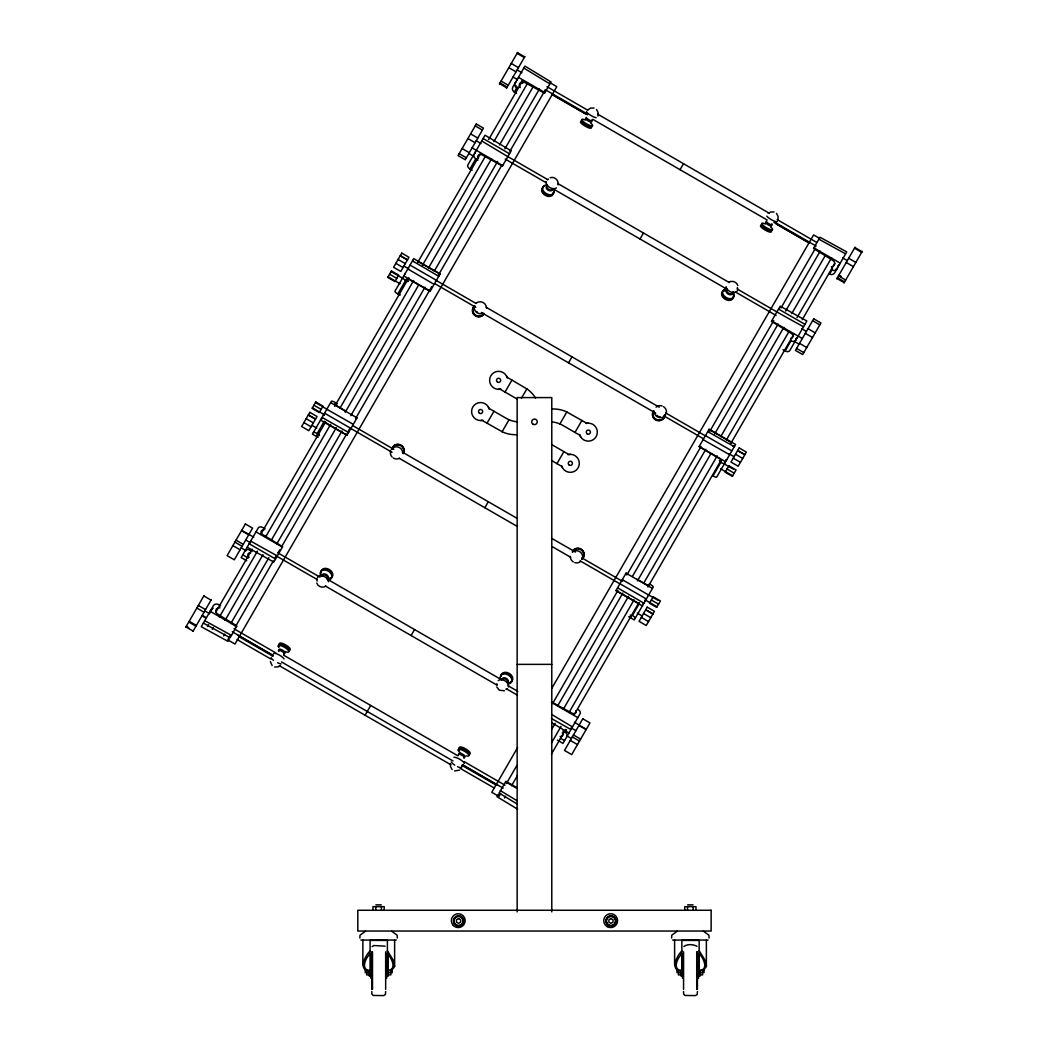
<?xml version="1.0" encoding="UTF-8"?>
<svg xmlns="http://www.w3.org/2000/svg" width="1048" height="1048" viewBox="0 0 1048 1048"><rect width="100%" height="100%" fill="white"/><g stroke="black" fill="none" stroke-linecap="round" stroke-linejoin="round"><path stroke-width="1.5" d="M450.378 763.795L450.522 766.599L452.12 769.52M558.047 184.92C559.16 180.492 554.497 176.077 550.135 177.728M272.546 656.375L272.821 655.131M597.963 116.066L598.094 112.477L596.509 109.49M777.957 219.988L778.101 216.386L776.503 213.399M394.624 940.056L394.624 966.466L392.044 969.911L387.393 971.103L387.393 940.41L370.075 940.41L370.075 971.116C357.499 970.723 365.018 955.973 370.075 950.916M706.378 940.056L706.378 966.466L703.798 969.911L699.16 971.103L699.16 940.41L681.842 940.41L681.842 971.116C669.253 970.723 676.785 955.973 681.842 950.916M397.323 938.039L397.153 935.183L391.638 931.187M709.077 938.039L708.92 935.183L703.405 931.187M185.758 627.241L203.98 595.683M499.411 83.971L517.633 52.4M192.95 631.394L211.172 599.836M506.616 88.124L524.838 56.553M313.378 432.523A3.812 1.087 30 0 1 317.216 433.492L324.33 421.165M399.982 295.222L397.781 293.951L406.441 278.951M472.137 170.248L469.936 168.977L475.962 158.523M516.546 93.324L514.345 92.054L517.293 86.945M207.478 626.547L208.552 624.7M215.665 612.373L252.123 549.231M260.638 534.48L325.679 421.82M334.639 406.31L408.825 277.812M417.654 262.511L480.639 153.427M488.656 139.541L522.69 80.591M212.286 629.324L213.347 627.477M219.386 617.023L257.454 551.091M265.432 537.257L330.618 424.361M340.246 407.672L413.619 280.589M422.462 265.288L485.447 156.191M493.857 141.624L527.485 83.368M225.084 620.311L262.983 554.667M271.157 540.506L336.316 427.649M345.237 412.191L418.715 284.938M428.514 267.961L491.564 158.746M499.555 144.912L533.196 86.657M223.683 635.9L224.744 634.053M230.783 623.599L268.851 557.667M276.829 543.833L342.015 430.938M350.831 415.663L425.016 287.165M434.213 271.249L497.643 161.392M504.848 148.895L539.406 89.054M230.455 635.258L227.783 639.883L234.988 644.035L556.802 86.63L549.597 82.478M235.25 626.966L273.358 560.955M274.969 558.165L276.58 555.375M278.192 552.584L279.803 549.794M281.414 547.004L346.705 433.898M348.316 431.108L349.927 428.318M355.573 418.558L431.724 286.654M438.208 275.428L501.756 165.348M509.839 151.357L545.039 90.377M229.119 639.411L227.992 641.376L201.268 626.704L213.32 605.823A3.812 3.655 30 0 1 218.442 604.565L220.643 605.836M357.119 417.707L346.94 435.352L320.544 420.117M487.019 423.248L493.949 411.248M505.031 392.044L511.961 380.044M502.097 431.763L509.04 419.737M521.485 398.201L526.882 388.847M365.071 715.234L370.717 705.461M411.091 635.533L414.55 629.547M484.87 507.73L488.329 501.756M568.54 362.818L571.998 356.844M640.027 238.996L643.485 233.01M680.047 169.684L683.506 163.711M559.894 423.942L566.837 411.916M556.973 463.635L563.903 451.636M574.985 432.431L581.915 420.431M517.581 747.604L491.774 792.301L498.979 796.454L500.734 793.402M551.851 688.248L813.589 234.896L819.588 238.355M498.35 794.358L497.001 796.69L517.581 809.174M626.128 573.02L615.949 590.666L642.345 605.914M506.433 783.537L516.926 765.368M552.597 703.575L617.901 590.469M626.822 575.011L701.02 446.514M709.85 431.213L773.751 320.531M781.022 307.929L815.475 248.271M504.468 798.026L505.542 796.166M511.581 785.712L517.411 775.625M557.628 705.946L622.813 593.063M632.442 576.374L705.815 449.291M714.644 433.99L778.061 324.146M785.646 311.02L820.191 251.179M551.903 729.028L555.178 723.356M563.352 709.195L628.512 596.351M637.433 580.893L710.911 453.627M720.71 436.662L783.76 327.435M791.751 313.614L825.379 255.345M551.458 742.966L561.047 726.369M569.025 712.535L634.066 599.875M643.839 582.95L717.212 455.867M726.408 439.95L789.039 331.469M797.043 317.596L831.588 257.756M551.405 754.128L565.671 729.421M574.631 713.924L638.874 602.639M647.939 586.946L721.207 460.033M730.849 443.343L793.834 334.247M802.244 319.666L834.758 263.362M566.955 736.495A3.812 2.764 30 0 0 565.042 732.198L566.47 729.709M639.542 603.15L632.429 615.477A3.812 1.087 30 0 1 635.18 618.32M720.932 462.181L712.994 475.936A3.812 0.891 30 0 0 716.727 477.076L735.565 444.457L709.155 429.221L699.095 446.644L718.797 458.251A3.458 0.983 30 0 1 721.325 460.557A3.458 0.983 30 0 1 719.386 460.701M782.948 349.691L785.149 350.962L791.175 340.508M832.505 268.93L829.558 274.039A3.812 3.655 30 0 0 834.68 272.781L846.732 251.9L820.008 237.228L813.51 248.481L832.977 260.493A3.458 3.367 30 0 1 833.042 266.362M836.828 278.768L855.05 247.197M844.02 282.921L862.242 251.363M372.092 946.58L373.887 945.532L385.061 946.148M683.846 946.58C687.016 943.816 693.553 944.196 696.999 946.344M370.075 953.85C365.647 957.99 360.054 969.78 370.075 970.736M681.842 953.85C677.414 957.99 671.82 969.78 681.842 970.736M587.601 109.922L590.718 108.101L594.046 108.023M463.164 765.21L461.474 766.442M280.432 665.532L278.008 666.895L274.615 667M365.529 931.187L360.014 935.183L359.844 938.039M677.283 931.187L671.768 935.183L671.611 938.039M768.21 213.294L770.712 212.024L774.04 211.945M459.483 770.162L454.622 770.922M325.954 586.146C322.797 588.347 317.885 586.788 316.771 583.042M728.635 282.357C731.805 280.17 736.77 281.702 737.805 285.501M504.455 690.789L499.293 690.187L496.765 686.964M387.393 970.723C397.441 969.793 391.782 958.003 387.393 953.785M699.16 970.723C709.208 969.793 703.535 958.003 699.16 953.785M480.809 420.536L482.014 420.353L502.87 432.117A32.632 32.632 0 0 0 516.363 434.724M588.125 423.13L586.919 423.327L566.064 411.563A32.632 32.632 0 0 0 552.571 408.956M498.403 389.345L500.04 389.162L517.345 399.157M570.531 454.334L568.894 454.518L551.589 444.522M517.149 664.366L551.785 664.366M375.878 904.856L381.289 904.856M687.645 904.856L693.055 904.856M360.839 940.056L396.314 940.056M672.606 940.056L708.081 940.056M369.381 953.929L370.769 953.929L370.769 978.216M681.148 953.929L682.536 953.929L682.536 978.216M699.854 953.929L698.466 953.929L698.466 978.216M369.381 971.103L370.769 971.103M386.699 971.103L388.088 971.103M681.148 971.103L682.536 971.103M698.466 971.103L699.854 971.103M366.617 972.74L369.381 972.74M388.088 972.74L390.865 972.74M678.37 972.74L681.148 972.74M699.854 972.74L702.619 972.74M370.769 974.837L366.617 974.902L366.617 969.859M386.699 974.837L390.865 974.902L390.865 969.859M682.536 974.837L678.37 974.902L678.37 969.859M698.466 974.837L702.619 974.902L702.619 969.859M386.699 975.099L388.088 975.099M369.381 975.767L370.769 975.767M386.699 975.767L388.088 975.609M681.148 975.609L682.536 975.767M698.466 975.609L699.854 975.767M370.769 976.042L369.381 976.042L369.381 969.859M386.699 976.094L388.088 976.094L388.088 953.929L386.699 953.929L386.699 978.216M682.536 976.042L681.148 976.094L681.148 969.859M698.466 976.042L699.854 976.094L699.854 969.859M483.115 138.519L509.524 153.755M570.964 729.565L551.392 718.47M778.533 309.068L804.93 324.317M818.881 239.193L845.605 253.865M275.545 559.003L249.149 543.768M410.043 265.079L436.453 280.327M204.74 620.691L231.464 635.376M203.351 623.075L230.075 637.76L236.9 625.957L217.434 613.945A3.458 3.327 30 0 1 219.923 607.84M776.856 311.963L803.502 326.779M637.092 579.347L646.013 584.312A3.458 0.812 30 0 0 649.039 585.478A3.458 0.812 30 0 0 648.83 584.352M646.354 598.984L619.944 583.736M250.682 541.122L277.314 555.964M247.158 547.213L273.79 562.056L282.659 546.689L263.1 534.847A3.458 2.384 30 0 1 261.083 531.65A3.458 2.384 30 0 1 263.821 530.131M246.765 560.732L241.158 557.601L258.28 527.943A3.812 2.62 30 0 1 262.891 527.576L265.092 528.847M705.461 435.641L731.858 450.876M350.936 428.422L324.539 413.187M707.78 431.606L734.281 446.684M703.129 439.662L729.631 454.74M326.819 409.231L353.294 424.335M322.103 417.405L348.578 432.51M517.45 52.714L524.655 56.867M854.867 247.524L862.059 251.677M517.096 53.343L524.262 57.561M854.5 248.153L861.666 252.372M511.241 63.47L518.446 67.635M848.657 258.28L855.849 262.432M597.727 114.18L769.284 213.229M547.004 86.696L587.718 110.197M777.144 219.569L816.471 242.271M517.096 69.954L521.904 72.731M842.513 257.834L847.308 260.598M508.817 67.675L516.022 71.827M846.234 262.485L853.426 266.637M545.261 89.696L587.391 114.009M775.415 222.569L816.143 246.084M552.152 94.359L587.47 114.743M773.909 222.399L809.226 242.782M553.252 95.303L585.557 113.957M776.385 224.128L808.689 242.769M592.854 119.354L767.228 220.028M518.446 77.342L544.842 92.578M813.851 247.891L840.247 263.14M512.996 77.067L516.599 79.15M841.282 276.593L838.885 275.205L841.243 276.646M501.075 81.089L508.267 85.255M838.479 275.899L845.684 280.052M500.001 82.949L507.206 87.102M837.404 277.746L844.609 281.912M499.582 83.683L506.76 87.875M836.972 278.519L844.19 282.632M475.229 125.865L482.381 130.096M812.632 320.662L819.785 324.893M557.706 183.492L729.264 282.541M470.591 133.882L477.796 138.035M808.008 328.679L815.2 332.845M508.346 156.886L547.659 179.588M737.098 288.947L776.411 311.649M476.211 140.786L481.006 143.563M801.615 328.666L806.41 331.43M505.215 159.073L545.929 182.575M735.355 291.947L776.083 315.461M467.893 138.559L475.098 142.711M805.309 333.356L812.501 337.522M554.248 189.478L727.22 289.34M472.124 147.873L502.673 165.61M771.682 320.924L802.323 338.517M462.116 148.567L469.321 152.72M799.519 343.364L806.724 347.53M468.875 153.493L473.67 156.257M794.279 341.373L799.087 344.137M478.006 160.069L475.805 158.798A3.812 2.764 30 0 1 473.893 154.501M459.194 153.637L466.399 157.79M796.598 348.434L803.803 352.587M440.055 274.078L420.156 262.812A3.458 0.983 30 0 0 417.89 261.843M709.064 429.392L728.766 440.998A3.458 0.983 30 0 1 731.111 442.924M737.661 450.509L744.866 454.662L737.635 450.575M486.22 307.313L659.179 407.174M435.392 279.986L476.12 303.501M665.546 412.86L706.273 436.374M398.083 259.472L405.288 263.624M735.5 454.269L742.691 458.421M435.064 283.798L475.792 307.313M663.816 415.86L703.129 438.562M403.886 266.061L408.681 268.838M729.29 453.941L734.085 456.705M481.36 312.487L655.721 413.161M395.843 263.362L403.035 267.528M733.246 458.173L740.451 462.325M403.781 275.925L430.191 291.161M699.199 446.474L725.596 461.723M391.114 271.55L403.087 278.506M723.696 463.609L727.299 465.692M728.517 466.36L733.338 469.085M407.816 281.65L405.615 280.379A3.812 1.087 30 0 1 402.851 277.537M389.581 274.209L396.786 278.362M726.985 469.006L734.19 473.159M388.048 276.868L400.087 283.72M720.697 468.823L732.644 475.831M551.497 460.478L561.977 466.517L562.422 467.657M337.351 403.69L335.163 402.419A3.812 0.891 30 0 0 331.417 401.279L312.435 434.147L318.002 437.344M330.644 402.615L357.041 417.851M626.049 573.164L652.459 588.413M402.55 452.225L516.454 517.987M551.602 538.292L575.509 552.086M315.474 402.563L321.5 405.982M322.653 406.755L327.461 409.519M648.057 594.622L657.699 600.098M353.084 425.802L393.812 449.304M581.837 557.864L622.551 581.378M313.942 405.209L321.147 409.375M651.345 600.019L658.55 604.172M349.953 427.99L392.083 452.304M580.107 560.863L619.42 583.566M312.409 407.882L324.448 414.733M645.057 599.836L657.031 606.792M399.091 458.212L517.214 526.41M552.375 546.702L570.649 557.261M347.019 435.221L327.303 423.641A3.458 0.812 30 0 1 325.849 422.685M616.028 590.522L635.913 601.814A3.458 0.812 30 0 0 637.459 602.587M315.527 419.108L308.322 414.942L315.487 419.174M306.147 418.702L313.352 422.868M643.564 613.512L650.756 617.665M311.937 425.305L316.745 428.069M637.354 613.172L642.149 615.949M303.907 422.606L311.099 426.759M641.311 617.403L648.502 621.569M317.216 433.492L319.417 434.763M628.695 616.722L634.25 619.931L653.218 587.077A3.812 0.891 30 0 0 650.363 584.404M551.667 702.003L571.71 713.02A3.458 2.384 30 0 0 575.208 713.347A3.458 2.384 30 0 0 575.863 710.727M256.013 531.86L282.423 547.108M551.431 702.422L577.828 717.657M327.356 579.203L501.73 679.877M253.76 537.166L241.695 530.354M574.37 722.269L579.164 725.046M579.099 725.164L586.304 729.316M241.512 530.655L248.717 534.821M578.928 725.465L586.12 729.618M277.864 552.833L319.994 577.16M508.018 685.72L517.843 691.392M276.135 555.833L316.863 579.347M506.289 688.719L517.516 695.204M245.717 540.021L250.511 542.785M325.312 586.002L496.87 685.051M571.121 727.888L575.915 730.666M236.036 540.152L243.228 544.318M573.439 734.962L580.644 739.115M252.031 551.471L249.83 550.2A3.812 2.764 30 0 0 245.153 550.698M562.841 730.928L565.042 732.198M234.896 542.117L242.101 546.27M572.313 736.927L579.505 741.08M241.184 547.855L245.979 550.632M566.588 735.735L571.396 738.513M232.879 545.628L240.071 549.781M570.282 740.438L577.474 744.591M242.756 554.824L248.324 558.034M560.405 738.224L564.571 740.622M203.81 595.958L211.028 600.085M516.861 787.598L505.909 781.271L499.084 793.074L516.926 803.881M210.163 611.285L236.56 626.534M505.568 781.847L516.69 788.266M198.334 605.456L205.539 609.609M283.523 655.131L457.897 755.805M204.792 610.892L209.6 613.656M234.018 628.774L276.148 653.101M464.172 761.647L504.9 785.162M196.828 608.05L204.032 612.215M232.289 631.774L273.017 655.288M462.443 764.647L503.171 788.162M237.935 635.337L273.253 655.721M462.522 765.001L497.826 785.384M202.185 615.412L205.788 617.482M238.879 636.581L272.585 656.035M462.011 765.407L495.717 784.86M201.963 615.792L205.565 617.861M281.48 661.93L453.037 760.979M237.149 639.581L270.856 659.035M460.282 768.407L493.988 787.86M279.292 665.703L450.85 764.752M189.19 621.281L196.395 625.446M188.771 622.014L195.95 626.206M186.295 626.298L188.706 627.687M185.941 626.927L193.133 631.079M622.302 579.649L648.633 595.028M617.586 587.823L643.917 603.203M412.467 260.887L438.771 276.292M407.816 268.943L434.121 284.349M551.824 714.566L572.483 726.919M552.44 723.133L568.972 733.01M481.7 140.982L507.848 156.65M346.168 411.392L337.404 406.139A3.458 0.812 30 0 1 334.81 403.952A3.458 0.812 30 0 1 336.657 403.965M557.457 740.111L562.959 743.399L580.094 713.74A3.812 2.62 30 0 0 578.103 709.562M523.79 68.068L549.859 83.879M500.472 790.69L516.939 800.672M699.16 950.719L704.898 959.994L706.378 966.466M387.393 950.719L393.131 959.994L394.624 966.466M272.126 665.598L270.345 661.524M580.644 436.82L579.976 435.313L562.671 425.318A30.982 28.361 -60 0 0 560.077 424.008L559.187 423.641A25.99 25.99 0 0 0 551.654 421.912M488.289 406.86L488.958 408.366L506.263 418.349A30.982 28.361 -60 0 0 508.856 419.659L509.747 420.038A25.99 25.99 0 0 0 517.28 421.755M506.512 376.009L506.957 377.149L527.576 389.332A32.632 32.632 0 0 1 535.567 398.017M704.007 968.771L704.007 972.649M697.431 951.794L697.431 989.338M697.431 991.474L697.143 994.552L695.348 995.6L684.855 995.443L683.637 994.054L683.571 991.474M696.737 951.794L696.737 989.338M695.977 910.267L695.977 906.664L684.724 906.664L684.724 910.267M693.16 906.664L693.16 910.267M687.527 906.664L687.527 910.267M683.571 951.794L683.571 989.338M676.995 968.771L676.995 972.649M674.611 940.043L674.611 964.828M551.785 911.865L551.785 397.585L517.149 397.585L517.149 911.865M392.253 968.771L392.253 972.649M385.664 951.794L385.664 989.338M385.664 991.474L385.389 994.552L383.581 995.6L373.088 995.443L371.883 994.054L371.804 991.474M384.21 910.267L384.21 906.664L372.957 906.664L372.957 910.267M381.406 906.664L381.406 910.267M375.774 906.664L375.774 910.267M372.499 951.794L372.499 989.338M371.804 951.794L371.804 989.338M365.228 968.771L365.228 972.649M362.857 940.043L362.857 964.828M642.896 603.936A3.812 0.891 30 0 1 643.118 604.578M392.096 448.413A6.236 6.065 30 0 1 400.585 444.85A6.236 6.065 30 0 1 403.27 453.692M391.769 448.976A6.236 6.065 30 0 1 399.498 445.099A6.236 6.065 30 0 1 403.611 452.828M391.926 448.688A6.236 6.065 30 0 1 399.668 444.824A6.236 6.065 30 0 1 403.781 452.539M399.471 458.317A6.236 6.065 30 0 1 393.275 457.963M392.031 456.915A6.236 6.065 30 0 1 390.642 450.941M391.31 449.5A6.236 6.065 30 0 1 402.746 453.221M572.758 550.894A6.236 6.065 30 0 1 581.941 549.637A6.236 6.065 30 0 1 582.23 558.82M572.601 551.183A6.236 6.065 30 0 1 581.784 549.925A6.236 6.065 30 0 1 582.072 559.108M572.431 551.458A6.236 6.065 30 0 1 581.627 550.2A6.236 6.065 30 0 1 581.915 559.383M580.775 561.348A6.236 6.065 30 0 1 574.749 562.58M573.269 561.885A6.236 6.065 30 0 1 570.361 556.423M572.326 552.217A6.236 6.065 30 0 1 582.478 558.702M325.299 422.213A3.458 0.812 30 0 1 324.906 421.794M321.304 418.781A3.812 0.891 30 0 1 322.26 418.702M281.087 663.947A6.236 1.454 30 0 1 277.563 662.742M273.489 660.292A6.236 1.454 30 0 1 271.196 657.541M461.736 767.83A6.236 1.454 30 0 1 457.557 766.664M454.753 765.092A6.236 1.454 30 0 1 451.256 761.935M210.949 609.923A3.812 3.707 30 0 1 212.325 608.574M212.757 608.364A3.812 3.707 30 0 1 213.229 608.22M208.801 613.722A3.812 3.707 30 0 1 210.334 612.569M645.11 600.556A3.812 1.087 30 0 1 645.149 601.054M630.267 615.058A3.458 0.983 30 0 1 630.11 616.761M323.334 415.27A3.812 1.087 30 0 1 324.356 415.087M317.806 436.636A3.458 0.983 30 0 1 316.824 434.933A3.458 0.983 30 0 1 319.43 435.483M724.666 463.334A3.812 1.087 30 0 1 720.814 462.365M734.622 446.081A3.812 1.087 30 0 1 732.906 446.081M483.809 314.204A6.236 5.974 30 0 1 474.652 315.396A6.236 5.974 30 0 1 474.312 306.304M484.006 313.863A6.236 5.974 30 0 1 474.849 315.042A6.236 5.974 30 0 1 474.508 305.964M484.202 313.522A6.236 5.974 30 0 1 475.045 314.701A6.236 5.974 30 0 1 474.705 305.623M483.259 313.195A6.236 5.974 30 0 1 474.403 305.833M476.08 303.239A6.236 5.974 30 0 1 486.495 308.164M477.534 312.278A3.458 3.327 30 0 1 476.84 311.701M664.72 415.152A6.236 5.974 30 0 1 656.782 420.484A6.236 5.974 30 0 1 653.297 411.406M664.917 414.811A6.236 5.974 30 0 1 656.978 420.143A6.236 5.974 30 0 1 653.494 411.065M664.851 416.03A6.236 5.974 30 0 1 656.415 419.501A6.236 5.974 30 0 1 653.69 410.724M665.572 415.047A6.236 5.974 30 0 1 654.149 411.301M656.087 407.161A6.236 5.974 30 0 1 662.087 405.969M663.554 406.676A6.236 5.974 30 0 1 666.227 413.632M660.122 416.698A3.458 3.327 30 0 1 658.354 416.58M657.541 416.187A3.458 3.327 30 0 1 656.847 415.611M657.738 415.846A3.458 3.327 30 0 1 657.044 415.27M408.445 281.296A3.458 0.983 30 0 1 406.794 279.096A3.458 0.983 30 0 1 410.187 280.078L430.086 291.331L440.147 273.908L413.75 258.659L394.926 291.279A3.812 0.891 30 0 0 397.781 293.951M413.397 261.502A3.812 1.087 30 0 1 412.82 260.284M832.217 266.69A3.458 3.367 30 0 1 831.326 266.795M837.051 268.681A3.812 3.707 30 0 1 831.902 269.978M839.474 264.476A3.812 3.707 30 0 1 837.666 266.035M591.033 127.109A6.236 1.454 30 0 1 585.622 126.428A6.236 1.454 30 0 1 580.972 121.568M591.701 125.943A6.236 1.454 30 0 1 585.596 124.869A6.236 1.454 30 0 1 582.413 120.441M590.771 123.206A6.236 1.454 30 0 1 590.718 125.734A6.236 1.454 30 0 1 582.505 120.874A6.236 1.454 30 0 1 585.413 120.035M591.753 119.891A3.458 0.812 30 0 1 589.906 120.323A3.458 0.812 30 0 1 586.291 117.324M596.115 117.717A6.236 1.454 30 0 1 590.286 115.11A6.236 1.454 30 0 1 586.526 111.638M591.085 121.057A3.458 0.812 30 0 1 590.522 122A3.458 0.812 30 0 1 586.435 119.747A3.458 0.812 30 0 1 586.291 118.411M771.027 231.032A6.236 1.454 30 0 1 764.909 229.944A6.236 1.454 30 0 1 761.739 225.53M771.695 229.866A6.236 1.454 30 0 1 765.59 228.778A6.236 1.454 30 0 1 762.42 224.364M770.765 227.128A6.236 1.454 30 0 1 770.712 229.643A6.236 1.454 30 0 1 762.499 224.783A6.236 1.454 30 0 1 765.407 223.958M771.747 223.814A3.458 0.812 30 0 1 769.507 224.062A3.458 0.812 30 0 1 766.52 221.141M771.079 224.979A3.458 0.812 30 0 1 770.306 225.857A3.458 0.812 30 0 1 766.101 223.355A3.458 0.812 30 0 1 766.861 222.49M777.315 221.508A6.236 1.454 30 0 1 772.402 220.237A6.236 1.454 30 0 1 766.822 216.15M520.28 87.6A3.458 3.367 30 0 1 524.367 82.32L544.501 93.167L550.999 81.914L524.93 66.103L512.878 86.984A3.812 3.655 30 0 0 514.345 92.054M516.69 87.993A3.812 3.707 30 0 1 515.236 82.884M522.703 83.395A3.458 3.367 30 0 1 521.668 80.984M517.214 80.054A3.812 3.707 30 0 1 517.673 78.679M726.84 459.561A3.812 0.891 30 0 1 725.884 459.64M405.026 274.039A3.812 0.891 30 0 1 405.026 273.777M399.877 294.475A3.458 0.812 30 0 1 399.314 294.003M398.725 293.243A3.458 0.812 30 0 1 398.725 293.008M321.147 572.391A6.236 4.52 30 0 1 326.007 568.396A6.236 4.52 30 0 1 332.648 573.479A6.236 4.52 30 0 1 328.941 578.365M320.989 574.527A6.236 4.52 30 0 1 324.539 569.195A6.236 4.52 30 0 1 332.019 573.859A6.236 4.52 30 0 1 328.469 579.19M320.518 575.352A6.236 4.52 30 0 1 324.068 570.02A6.236 4.52 30 0 1 331.548 574.684A6.236 4.52 30 0 1 327.998 580.016M317.177 581.129A6.236 4.52 30 0 1 316.928 578.588M317.4 577.5A6.236 4.52 30 0 1 323.753 576.308A6.236 4.52 30 0 1 328.522 581.771M321.657 575.666A3.458 2.515 30 0 1 325.993 575.404A3.458 2.515 30 0 1 327.539 579.334M321.828 576.138A3.458 2.515 30 0 1 326.072 574.356A3.458 2.515 30 0 1 327.552 578.981M501.141 676.314A6.236 4.52 30 0 1 509.485 673.523A6.236 4.52 30 0 1 510.297 682.025M500.748 675.908A6.236 4.52 30 0 1 510.297 675.331A6.236 4.52 30 0 1 508.463 683.113M500.512 679.274A6.236 4.52 30 0 1 504.062 673.943A6.236 4.52 30 0 1 511.542 678.606A6.236 4.52 30 0 1 507.992 683.938M507.14 688.89A6.236 4.52 30 0 1 506.014 689.466M497.171 685.051A6.236 4.52 30 0 1 496.857 683.755M498.232 680.558A6.236 4.52 30 0 1 505.202 680.951A6.236 4.52 30 0 1 508.45 686.938M501.651 679.589A3.458 2.515 30 0 1 505.594 679.104A3.458 2.515 30 0 1 507.795 682.641M501.874 679.366A3.458 2.515 30 0 1 506.472 678.501A3.458 2.515 30 0 1 507.546 682.903M790.965 338.163A3.458 2.515 30 0 0 792.982 336.172A3.458 2.515 30 0 0 790.978 333.225L771.433 321.356L780.197 306.173L806.842 320.989L789.76 350.595A3.812 2.62 30 0 1 785.149 350.962M795.694 340.299A3.812 2.764 30 0 1 791.017 340.783M553.161 192.701A6.236 4.297 30 0 1 545.694 195.609A6.236 4.297 30 0 1 542.877 187.54M553.658 191.836A6.236 4.297 30 0 1 545.484 194.339A6.236 4.297 30 0 1 544.488 186.138M553.816 189.701A6.236 4.297 30 0 1 550.436 194.745A6.236 4.297 30 0 1 542.943 190.094A6.236 4.297 30 0 1 546.336 185.051M552.833 189.112A3.458 2.384 30 0 1 548.183 189.007A3.458 2.384 30 0 1 547.397 185.011M556.396 187.906A6.236 4.297 30 0 1 549.506 187.369A6.236 4.297 30 0 1 546.165 181.553M547.41 179.706A6.236 4.297 30 0 1 548.51 179.169M552.571 189.413A3.458 2.384 30 0 1 547.685 189.885A3.458 2.384 30 0 1 547.501 185.588M733.155 296.623A6.236 4.297 30 0 1 728.439 300.37A6.236 4.297 30 0 1 721.771 295.339A6.236 4.297 30 0 1 725.321 290.715M733.312 294.488A6.236 4.297 30 0 1 730.39 299.505A6.236 4.297 30 0 1 722.871 295.719A6.236 4.297 30 0 1 724.482 290.06M733.102 292.379A6.236 4.297 30 0 1 731.334 298.562A6.236 4.297 30 0 1 723.133 294.436A6.236 4.297 30 0 1 726.33 288.973M732.827 293.034A3.458 2.384 30 0 1 728.95 293.414A3.458 2.384 30 0 1 726.696 289.955M733.102 291.803A3.458 2.384 30 0 1 733.063 292.458M732.591 292.667A3.458 2.384 30 0 1 728.452 294.278A3.458 2.384 30 0 1 726.88 289.798M737.189 291.017A6.236 4.297 30 0 1 730.954 292.025A6.236 4.297 30 0 1 726.107 286.667M737.334 287.532A6.236 4.297 30 0 1 737.622 289.982M478.53 158.248A3.458 2.515 30 0 1 478.543 154.986A3.458 2.515 30 0 1 482.368 155.052L502.424 166.043L511.188 150.86L485.041 135.205L467.945 164.798A3.812 2.62 30 0 0 469.936 168.977M796.847 338.059A3.812 2.62 30 0 1 795.812 338.53M797.292 337.535A3.812 2.62 30 0 1 797.096 337.823M475.268 153.126A3.812 2.62 30 0 1 475.491 151.737M279.318 643.747A6.236 1.769 30 0 1 286.615 645.503A6.236 1.769 30 0 1 288.855 649.917M279.528 646.341A6.236 1.769 30 0 1 283.838 645.45A6.236 1.769 30 0 1 288.999 651.044M278.873 647.494A6.236 1.769 30 0 1 280.89 645.647A6.236 1.769 30 0 1 288.488 650.572A6.236 1.769 30 0 1 285.148 651.555M278.912 651.502A3.458 0.983 30 0 1 279.593 650.363A3.458 0.983 30 0 1 283.681 652.603A3.458 0.983 30 0 1 283.72 654.135M273.449 653.625A6.236 1.769 30 0 1 278.519 654.646A6.236 1.769 30 0 1 284.008 658.878M279.24 649.917A3.458 0.983 30 0 1 282.764 650.297A3.458 0.983 30 0 1 284.388 652.983M459.574 748.311A6.236 1.769 30 0 1 465.915 748.993A6.236 1.769 30 0 1 468.849 753.826M459.522 750.263A6.236 1.769 30 0 1 463.832 749.372A6.236 1.769 30 0 1 468.993 754.966M459.784 752.294A6.236 1.769 30 0 1 459.718 749.281A6.236 1.769 30 0 1 467.762 753.669A6.236 1.769 30 0 1 466.426 755.909M458.566 754.992A3.458 0.983 30 0 1 462.089 755.359A3.458 0.983 30 0 1 463.714 758.058M453.928 757.298A6.236 1.769 30 0 1 459.941 759.355A6.236 1.769 30 0 1 464.264 763.455M459.574 754.272A3.458 0.983 30 0 1 461.958 753.787A3.458 0.983 30 0 1 464.827 756.892M210.373 610.932A3.812 3.655 30 0 1 212.168 609.399M562.317 732.749A3.458 2.515 30 0 1 560.143 736.521M249.136 557.248A3.458 2.515 30 0 1 247.983 554.156A3.458 2.515 30 0 1 250.708 552.846M837.627 267.672A3.812 3.655 30 0 1 835.832 269.192M516.179 85.975A3.812 3.655 30 0 1 515.891 85.569M515.38 83.224A3.812 3.655 30 0 1 515.826 81.875M586.055 423.431A9.013 9.013 0 0 1 597.046 429.863A9.013 9.013 0 0 1 590.614 440.854A9.013 9.013 0 0 1 579.623 434.422M567.951 454.649A9.013 9.013 0 0 1 579.007 460.963A9.013 9.013 0 0 1 572.706 472.032A9.013 9.013 0 0 1 561.636 465.718M500.983 389.018A9.013 9.013 0 0 1 489.927 382.716A9.013 9.013 0 0 1 496.228 371.647A9.013 9.013 0 0 1 507.298 377.961M482.879 420.248A9.013 9.013 0 0 1 471.888 413.816A9.013 9.013 0 0 1 478.307 402.825A9.013 9.013 0 0 1 489.311 409.257M245.376 523.987L227.089 555.636L234.293 559.802L252.568 528.14L245.376 523.987M309.815 412.362L301.641 426.523L308.833 430.676L317.02 416.514L309.815 412.362M315.802 401.987L312.094 408.406L319.299 412.571L323.007 406.152L315.802 401.987M391.441 270.987L387.734 277.392L394.939 281.558L398.646 275.139L391.441 270.987M401.751 253.118L393.576 267.279L400.781 271.445L408.956 257.271L401.751 253.118M476.303 124.005L458.068 155.589L465.26 159.741L483.495 128.157L476.303 124.005M582.78 718.784L564.505 750.447L571.697 754.599L589.972 722.95L582.78 718.797M647.219 607.159L639.044 621.333L646.249 625.486L654.424 611.312L647.219 607.159M653.205 596.797L649.498 603.216L656.703 607.368L660.41 600.949L653.205 596.797M728.845 465.784L725.137 472.203L732.342 476.355L736.05 469.936L728.845 465.784M739.168 447.915L730.98 462.089L738.185 466.242L746.359 452.081L739.168 447.915M813.707 318.802L795.471 350.399L802.676 354.551L820.912 322.967L813.707 318.802M458.552 918.559L456.483 919.751L456.483 922.148L458.552 923.354L460.635 922.148L460.635 919.751L458.552 918.559M610.971 918.559L608.888 919.751L608.888 922.148L610.971 923.354L613.041 922.148L613.041 919.751L610.971 918.559M711.134 910.267L357.8 910.267L357.8 931.043L711.134 931.043L711.134 910.267M407.462 259.865L400.257 255.712L407.423 259.93M652.93 613.905L645.725 609.753L652.891 613.971M587.299 433.938A2.083 2.083 0 0 0 590.417 432.143A2.083 2.083 0 0 0 587.299 430.335A2.083 2.083 0 0 0 587.299 433.938M569.287 465.142A2.083 2.083 0 0 0 572.404 463.334A2.083 2.083 0 0 0 569.287 461.539A2.083 2.083 0 0 0 569.287 465.142M497.564 382.14A2.083 2.083 0 0 0 500.682 380.332A2.083 2.083 0 0 0 497.564 378.538A2.083 2.083 0 0 0 497.564 382.14M479.552 413.331A2.083 2.083 0 0 0 482.67 411.536A2.083 2.083 0 0 0 479.552 409.742A2.083 2.083 0 0 0 479.552 413.331M607.211 926.655A6.93 6.93 0 0 0 617.6 920.655A6.93 6.93 0 0 0 607.211 914.655A6.93 6.93 0 0 0 607.211 926.655M608.547 925.148A4.847 4.847 0 0 0 615.818 920.956A4.847 4.847 0 0 0 608.547 916.751A4.847 4.847 0 0 0 608.547 925.148M608.259 925.384A5.201 5.201 0 0 0 616.159 921.087A5.201 5.201 0 0 0 608.482 916.384A5.201 5.201 0 0 0 608.259 925.384M608.718 924.847A4.506 4.506 0 0 0 615.477 920.956A4.506 4.506 0 0 0 608.718 917.052A4.506 4.506 0 0 0 608.718 924.847M453.365 925.554A6.93 6.93 0 0 0 464.945 922.45A6.93 6.93 0 0 0 456.469 913.961A6.93 6.93 0 0 0 453.365 925.554M456.129 925.148A4.847 4.847 0 0 0 463.399 920.956A4.847 4.847 0 0 0 456.129 916.751A4.847 4.847 0 0 0 456.129 925.148M455.841 925.384A5.201 5.201 0 0 0 463.753 921.087A5.201 5.201 0 0 0 456.077 916.384A5.201 5.201 0 0 0 455.841 925.384M456.299 924.847A4.506 4.506 0 0 0 463.059 920.956A4.506 4.506 0 0 0 456.299 917.052A4.506 4.506 0 0 0 456.299 924.847M532.947 424.165A2.777 2.777 0 0 0 537.231 421.99A2.777 2.777 0 0 0 533.209 419.37A2.777 2.777 0 0 0 532.947 424.165"/></g></svg>
